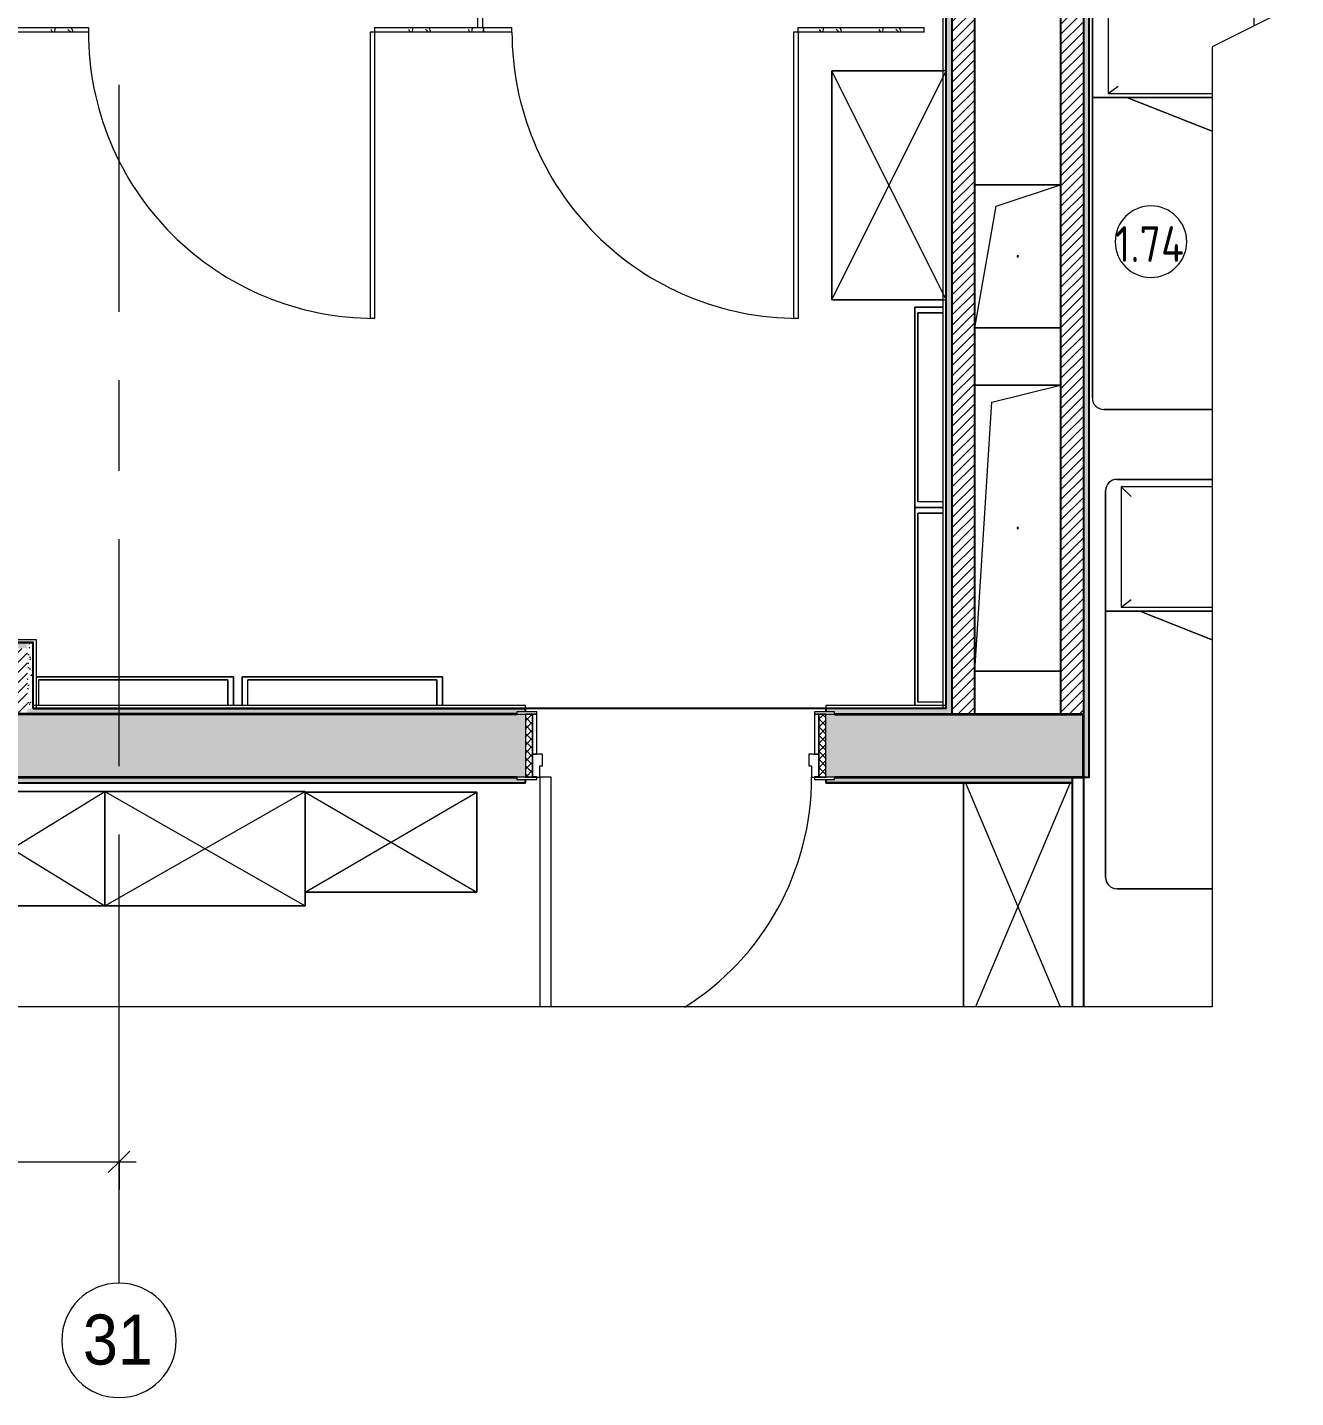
# Model space of a CAD drawing. Header units: millimetres. Extents: x 54725 to 263872, y -8553 to 29614.
# Drawn here: x 111778 to 116209, y 3012 to 7800 of the extents above; entities that cross this region are included whole.
import ezdxf

# ---------------------------------------------------------------- set-up
doc = ezdxf.new("R2010")
doc.units = ezdxf.units.MM
doc.linetypes.add('Осевая', pattern=[1587.5, 317.5, -238.125, 793.75, -238.125])
for name, color, linetype, lineweight in [('A-ANNO-DIMS', 7, 'Continuous', 9), ('A-ANNO-DIMS-50', 7, 'Continuous', 9), ('A-AREA-IDEN', 7, 'Continuous', 9), ('A-DETL-GENF', 7, 'Continuous', 9), ('A-DOOR', 7, 'Continuous', 9), ('A-DOOR-1', 7, 'Continuous', 15), ('A-DOOR-FRAM', 7, 'Continuous', 15), ('A-DOOR-FRAM-1', 7, 'Continuous', 9), ('A-GENM', 7, 'Continuous', 9), ('A-WALL', 7, 'Continuous', 9), ('I-FURN', 7, 'Continuous', 9), ('I-WALL', 7, 'Continuous', 9), ('Оси', 7, 'Continuous', 9), ('Оси-1', 7, 'Continuous', 20), ('Оси-2', 7, 'Осевая', 9)]:
    doc.layers.add(name, color=color, linetype=linetype, lineweight=lineweight)
for name, color, linetype, lineweight, true_color in [('A-WALL-1', 7, 'Continuous', 35, 0x3c3c3c), ('A-WALL-3', 7, 'Continuous', 25, 0x3c3c3c), ('A-WALL-FNSH-2', 7, 'Continuous', 15, 0x3c3c3c)]:
    doc.layers.add(name, color=color, linetype=linetype, lineweight=lineweight, true_color=true_color)
doc.styles.add('Arial', font='arial.ttf', dxfattribs={"width": 0.9, "height": 175})
doc.styles.add('GOST Common_1', font='GOST_Common.ttf', dxfattribs={"width": 0.9, "height": 125})
doc.styles.add('ISOCPEUR', font='isocpeur.ttf', dxfattribs={"width": 0.9, "height": 125})
doc.dimstyles.new('ISO-2_5_0_9К_БОЛЬШОЙ', dxfattribs={"dimscale": 304.8, "dimtxt": 124.497647, "dimasz": 0.246063, "dimexe": 0.19685, "dimexo": 0.492126, "dimgap": 0, "dimtad": 1, "dimdec": 0, "dimrnd": 10, "dimzin": 0, "dimdsep": 46, "dimtxsty": 'ISOCPEUR', "dimblk1": 'OBLIQUE', "dimblk2": 'OBLIQUE', "dimsah": 1, "dimcen": 0.09, "dimdle": 0.19685, "dimazin": 0, "dimtfac": 1, "dimtdec": 4, "dimtix": 1, "dimtmove": 0, "dimatfit": 3, "dimfxl": 1, "dimtvp": 1, "dimtolj": 1, "dimtzin": 0, "dimarcsym": 2})
pattern_1 = [(45, (-3861.742, 0), (-17.6776695, 17.6776695), [])]
pattern_2 = [(0, (-3861.742, 0), (60.96, 15.24), [5.029, -40.691, 5.029, -40.691, -243.84]), (0, (-3861.742, 0), (60.96, 15.24), [-91.44, 5.029, -86.411, 5.029, -40.691, -106.68]), (0, (-3861.742, 0), (60.96, 15.24), [-228.6, 5.029, -25.451, 5.029, -71.171]), (120, (-3838.882, 7.62), (-43.6782272, 45.1729086), [5.029, -40.691, 5.029, -40.691, -243.84]), (120, (-3838.882, 7.62), (-43.6782272, 45.1729086), [-91.44, 5.029, -86.411, 5.029, -40.691, -106.68]), (120, (-3838.882, 7.62), (-43.6782272, 45.1729086), [-228.6, 5.029, -25.451, 5.029, -71.171]), (240, (-3831.262, 38.1), (-17.2817728, -60.4129086), [5.029, -40.691, 5.029, -40.691, -243.84]), (240, (-3831.262, 38.1), (-17.2817728, -60.4129086), [-91.44, 5.029, -86.411, 5.029, -40.691, -106.68]), (240, (-3831.262, 38.1), (-17.2817728, -60.4129086), [-228.6, 5.029, -25.451, 5.029, -71.171])]
pattern_3 = [(288.435, (116808.855, 7791), (208.250902, -416.49961), [79.025, -579.519]), (319.399, (116833.845, 7716.03), (1249.5049425, -1041.2430683), [38.399, -1881.571]), (316.848, (116654.75, 7691.04), (3123.769422, -2915.4788923), [91.346, -4475.934]), (289.983, (116721.39, 7628.565), (624.746965, -1666.001328), [48.75, -2388.754]), (270, (116738.05, 7791), (208.25, -208.25), [41.65, -166.6]), (298.443, (116738.05, 7749.35), (-1457.75313005, 2707.24838793), [113.682, -5570.435]), (264.289, (116792.195, 7649.39), (208.2636477, 1874.2483835), [41.858, -2051.029]), (309.806, (116788.03, 7607.74), (-833.007541, 1041.2439595), [32.53, -1593.955])]
pattern_4 = [(288.435, (118288.855, 7791), (208.250902, -416.49961), [79.025, -579.519]), (319.399, (118313.845, 7716.03), (1249.5049425, -1041.2430683), [38.399, -1881.571]), (316.848, (118134.75, 7691.04), (3123.769422, -2915.4788923), [91.346, -4475.934]), (289.983, (118201.39, 7628.565), (624.746965, -1666.001328), [48.75, -2388.754]), (270, (118218.05, 7791), (208.25, -208.25), [41.65, -166.6]), (298.443, (118218.05, 7749.35), (-1457.75313005, 2707.24838793), [113.682, -5570.435]), (264.289, (118272.195, 7649.39), (208.2636477, 1874.2483835), [41.858, -2051.029]), (309.806, (118268.03, 7607.74), (-833.007541, 1041.2439595), [32.53, -1593.955])]

# ---------------------------------------------------------------- blocks, each defined once
blk = doc.blocks.new('GM_Отверстие прямоугольное _в плите_ - Отверстие-21958892-Фрагмент 1_12_ Групповая ячейка')
at = {"layer": 'A-GENM'}
for p, q in [((-150, 250), (150, 250)), ((150, 250), (-150, 250)), ((-75, 175), (150, 250)), ((-150, -250), (-75, 175)), ((150, -250), (-150, -250)), ((-150, -250), (150, -250))]:
    blk.add_line(p, q, dxfattribs=at)
for start, end in [(360, 180), (180, 360)]:
    blk.add_arc((0, 0), 2.5, start, end, dxfattribs=at)
blk = doc.blocks.new('GM_Отверстие прямоугольное _в плите_ - Отверстие-21959076-Фрагмент 1_12_ Групповая ячейка')
at = {"layer": 'A-GENM'}
for p, q in [((-150, 500), (150, 500)), ((150, 500), (-150, 500)), ((-90, 440), (150, 500)), ((-150, -500), (-90, 440)), ((150, -500), (-150, -500)), ((-150, -500), (150, -500))]:
    blk.add_line(p, q, dxfattribs=at)
for start, end in [(360, 180), (180, 360)]:
    blk.add_arc((0, 0), 2.5, start, end, dxfattribs=at)
blk = doc.blocks.new('Bed - Small Sizes - 1_119-25446116-Фрагмент 1_12_ Групповая ячейка')
at = {"layer": 'I-FURN'}
for p, q in [((40.3, 0), (-292.7, 0)), ((-292.7, 0), (40.3, 0)), ((40.3, 0), (-292.7, 0)), ((-292.7, 0), (40.3, 0)), ((-332.7, -40), (-332.7, -460)), ((-332.7, -460), (-332.7, -40)), ((-332.7, -40), (-332.7, -460)), ((-332.7, -460), (-332.7, -40)), ((-277.5, -26.2), (-242.7, -60)), ((40.3, -26.2), (-277.5, -26.2)), ((-277.5, -26.2), (-277.5, -446.2)), ((40.3, -26.2), (-277.5, -26.2)), ((-277.5, -26.2), (-277.5, -446.2)), ((-277.5, -446.2), (-242.7, -420)), ((-332.7, -460), (-212.7, -460)), ((-212.7, -460), (-332.7, -460)), ((-332.7, -460), (-332.7, -1390)), ((-332.7, -1390), (-332.7, -460)), ((-332.7, -460), (-212.7, -460)), ((-277.5, -446.2), (40.3, -446.2)), ((-277.5, -446.2), (40.3, -446.2)), ((-212.7, -460), (40.3, -460)), ((40.3, -460), (-212.7, -460)), ((40.3, -460), (-212.7, -460)), ((-212.7, -460), (40.3, -560)), ((40.3, -560), (-212.7, -460)), ((-212.7, -460), (40.3, -460)), ((-212.7, -460), (40.3, -560)), ((-212.7, -460), (40.3, -460)), ((-292.7, -1430), (40.3, -1430)), ((40.3, -1430), (-292.7, -1430))]:
    blk.add_line(p, q, dxfattribs=at)
for centre, start, end in [((-292.7, -40), 90, 180), ((-292.7, -40), 90, 105), ((-292.7, -40), 90, 180), ((-292.7, -40), 150, 180), ((-292.7, -40), 150, 180), ((-292.7, -40), 105, 150), ((-292.7, -40), 135, 150), ((-292.7, -40), 120, 135), ((-292.7, -40), 90, 120), ((-292.7, -1390), 180, 270), ((-292.7, -1390), 180, 195), ((-292.7, -1390), 195, 210), ((-292.7, -1390), 210, 225), ((-292.7, -1390), 225, 270)]:
    blk.add_arc(centre, 40, start, end, dxfattribs=at)
blk = doc.blocks.new('Bed - Small Sizes - 1_118-25585773-Фрагмент 1_12_ Групповая ячейка')
at = {"layer": 'I-FURN'}
for p, q in [((120.5, 0), (-292.7, 0)), ((-292.7, 0), (120.5, 0)), ((120.5, 0), (-292.7, 0)), ((-292.7, 0), (120.5, 0)), ((-332.7, -40), (-332.7, -460)), ((-332.7, -460), (-332.7, -40)), ((-332.7, -40), (-332.7, -460)), ((-332.7, -460), (-332.7, -40)), ((-277.5, -26.2), (-242.7, -60)), ((172.9, -26.2), (-277.5, -26.2)), ((-277.5, -26.2), (-277.5, -446.2)), ((172.9, -26.2), (-277.5, -26.2)), ((-277.5, -26.2), (-277.5, -446.2)), ((212.1, -45.8), (197.3, -60)), ((232.5, -209.6), (232.5, -56)), ((232.5, -209.6), (232.5, -56)), ((287.3, -182.2), (287.3, -83.4)), ((287.3, -83.4), (287.3, -90)), ((287.3, -90), (287.3, -83.4)), ((287.3, -83.4), (287.3, -90)), ((287.3, -90), (287.3, -182.2)), ((287.3, -182.2), (287.3, -90)), ((287.3, -90), (287.3, -182.2)), ((-277.5, -446.2), (-242.7, -420)), ((-332.7, -460), (-212.7, -460)), ((-212.7, -460), (-332.7, -460)), ((-332.7, -460), (-332.7, -1510)), ((-332.7, -1510), (-332.7, -460)), ((-332.7, -460), (-212.7, -460)), ((-277.5, -446.2), (86.1, -446.2)), ((-277.5, -446.2), (86.1, -446.2)), ((-212.7, -460), (86.1, -460)), ((86.1, -460), (-212.7, -460)), ((86.1, -460), (-212.7, -460)), ((-212.7, -460), (86.1, -578.1)), ((86.1, -578.1), (-212.7, -460)), ((-212.7, -460), (86.1, -460)), ((-212.7, -460), (86.1, -578.1)), ((-212.7, -460), (86.1, -460)), ((-292.7, -1550), (86.1, -1550)), ((86.1, -1550), (-292.7, -1550))]:
    blk.add_line(p, q, dxfattribs=at)
for centre, start, end in [((-292.7, -40), 90, 180), ((-292.7, -40), 90, 180), ((-292.7, -40), 90, 180), ((-292.7, -40), 90, 180), ((-292.7, -1510), 180, 270), ((-292.7, -1510), 180, 270)]:
    blk.add_arc(centre, 40, start, end, dxfattribs=at)
blk = doc.blocks.new('Шкаф параметрический - 1_268-25587356-Фрагмент 1_12_ Групповая ячейка')
at = {"layer": 'I-FURN'}
for p, q in [((17.5, 372.6), (800.2, 42.1)), ((17.5, 7.4), (800.2, 337.9)), ((17.5, 0), (800.2, 0)), ((800.2, 0), (17.5, 0))]:
    blk.add_line(p, q, dxfattribs=at)
blk = doc.blocks.new('Шкаф параметрический - 13_3-25587571-Фрагмент 1_12_ Групповая ячейка')
at = {"layer": 'I-FURN'}
for p, q in [((0, 0), (600, 350)), ((0, 350), (600, 0)), ((600, 350), (0, 350)), ((0, 350), (0, 0)), ((0, 0), (0, 350)), ((0, 350), (600, 350)), ((600, 0), (600, 350)), ((600, 350), (600, 0)), ((0, 0), (600, 0)), ((600, 0), (0, 0))]:
    blk.add_line(p, q, dxfattribs=at)
blk = doc.blocks.new('Шкаф параметрический - 13_1-25587687-Фрагмент 1_12_ Групповая ячейка')
at = {"layer": 'I-FURN'}
for p, q in [((0, 0), (700, 400)), ((0, 400), (700, 0)), ((700, 400), (0, 400)), ((0, 400), (0, 0)), ((0, 0), (0, 400)), ((0, 400), (700, 400)), ((700, 0), (700, 400)), ((700, 400), (700, 397.6)), ((700, 397.6), (700, 47.6)), ((0, 0), (700, 0)), ((700, 0), (0, 0)), ((700, 47.6), (700, 0))]:
    blk.add_line(p, q, dxfattribs=at)
blk = doc.blocks.new('Шкаф параметрический - 13_2-25587811-Фрагмент 1_12_ Групповая ячейка')
at = {"layer": 'I-FURN'}
for p, q in [((0, 0), (650, 400)), ((0, 400), (650, 0)), ((650, 400), (0, 400)), ((0, 400), (0, 0)), ((0, 0), (0, 400)), ((0, 400), (650, 400)), ((650, 0), (650, 400)), ((650, 400), (650, 0)), ((0, 0), (650, 0)), ((650, 0), (0, 0))]:
    blk.add_line(p, q, dxfattribs=at)
blk = doc.blocks.new('Вешалка - 1_25-26107852-Фрагмент 1_12_ Групповая ячейка')
at = {"layer": 'I-FURN'}
for p, q in [((350, 55), (-339, 55)), ((-339, 55), (350, 55)), ((350, -44), (350, 55)), ((350, 55), (350, -44)), ((-330.4, -44), (-330.4, 44.4)), ((-330.4, -44), (-330.4, 44.4)), ((-330.4, 44.4), (330.2, 44.4)), ((330.2, 44.4), (-330.4, 44.4)), ((330.2, 44.4), (330.2, -44)), ((330.2, -44), (330.2, 44.4))]:
    blk.add_line(p, q, dxfattribs=at)
blk = doc.blocks.new('Вешалка - 1_25-V80-Фрагмент 1_12_ Групповая ячейка')
at = {"layer": 'I-FURN'}
for p, q in [((350, 55), (-350, 55)), ((-350, 55), (-350, -44)), ((-350, -44), (-350, 55)), ((-350, 55), (350, 55)), ((350, -44), (350, 55)), ((350, 55), (350, -44)), ((-330.4, -44), (-330.4, 44.4)), ((-330.4, -44), (-330.4, 44.4)), ((-330.4, 44.4), (330.2, 44.4)), ((330.2, 44.4), (-330.4, 44.4)), ((330.2, 44.4), (330.2, -44)), ((330.2, -44), (330.2, 44.4))]:
    blk.add_line(p, q, dxfattribs=at)
blk = doc.blocks.new('Вешалка - 1_25-V81-Фрагмент 1_12_ Групповая ячейка')
at = {"layer": 'I-FURN'}
for p, q in [((350, 55), (-350, 55)), ((-350, 55), (-350, -44)), ((-350, -44), (-350, 55)), ((-350, 55), (350, 55)), ((350, -44), (350, 55)), ((350, 55), (350, -44)), ((-330.4, -44), (-330.4, 44.4)), ((-330.4, -44), (-330.4, 44.4)), ((-330.4, 44.4), (330.2, 44.4)), ((330.2, 44.4), (-330.4, 44.4)), ((330.2, 44.4), (330.2, -44)), ((330.2, -44), (330.2, 44.4))]:
    blk.add_line(p, q, dxfattribs=at)
blk = doc.blocks.new('Вешалка - 1_25-V82-Фрагмент 1_12_ Групповая ячейка')
at = {"layer": 'I-FURN'}
for p, q in [((350, 55), (-341.5, 55)), ((-341.5, 55), (350, 55)), ((350, -44), (350, 55)), ((350, 55), (350, -44)), ((-330.4, -44), (-330.4, 44.4)), ((-330.4, -44), (-330.4, 44.4)), ((-330.4, 44.4), (330.2, 44.4)), ((330.2, 44.4), (-330.4, 44.4)), ((330.2, 44.4), (330.2, -44)), ((330.2, -44), (330.2, 44.4))]:
    blk.add_line(p, q, dxfattribs=at)
blk = doc.blocks.new('Шкаф параметрический - 1_161-25595840-Фрагмент 1_12_ Групповая ячейка')
at = {"layer": 'I-FURN'}
for p, q in [((0, 0), (800, 400)), ((0, 400), (800, 0)), ((800, 400), (0, 400)), ((0, 400), (0, 0)), ((0, 11), (0, 400)), ((0, 400), (800, 400)), ((800, 0), (800, 400)), ((800, 400), (800, 11))]:
    blk.add_line(p, q, dxfattribs=at)
blk = doc.blocks.new('110_Дверь_СКБ_1Ст_Внутренняя1 - Д-7а_л__950x2100h_Туалет-32220591-Фрагмент 1_12_ Групповая ячейка')
at = {"layer": 'A-DOOR'}
h = blk.add_hatch(dxfattribs=at)
h.set_pattern_fill('FP_37', color=256, style=0, pattern_type=2)
h.set_pattern_definition([(135, (1776.41, 174.685), (-14.14214, -14.14214), []), (225, (1776.41, 174.685), (14.14214, -14.14214), [])])
h.paths.add_polyline_path([(537.5, 110), (512.5, 110), (512.5, -110), (537.5, -110)])
at = {"layer": 'A-DOOR-FRAM-1'}
h = blk.add_hatch(dxfattribs=at)
h.set_pattern_fill('FP_38', color=256, style=0, pattern_type=2)
h.set_pattern_definition([(45, (-346.384, 174.685), (-14.1421, 14.1421), []), (135, (-346.384, 174.685), (-14.1421, -14.1421), [])])
h.paths.add_polyline_path([(-487.5, 110), (-512.5, 110), (-512.5, -110), (-487.5, -110)])
at = {"layer": 'A-DOOR'}
blk.add_arc((487.5, 110), 950, 122.1717, 180, dxfattribs=at)
at = {"layer": 'A-DOOR-1'}
for p, q in [((447.5, 912.7), (447.5, 110)), ((487.5, 110), (487.5, 912.7)), ((447.5, 110), (487.5, 110))]:
    blk.add_line(p, q, dxfattribs=at)
at = {"layer": 'A-DOOR-FRAM'}
for p, q in [((-472.5, 118), (-542.5, 118)), ((-542.5, 118), (-542.5, 110)), ((-542.5, 110), (-472.5, 110)), ((-487.5, 110), (-512.5, 110)), ((-512.5, 110), (-512.5, -110)), ((-462.5, 110), (-487.5, 110)), ((-487.5, 110), (-487.5, 30)), ((-487.5, -110), (-487.5, 110)), ((-472.5, 110), (-487.5, 110)), ((-487.5, 110), (-487.5, 109)), ((-487.5, 109), (-472.5, 109)), ((-472.5, 110), (-472.5, 118)), ((-472.5, 109), (-472.5, 110)), ((-462.5, 70), (-462.5, 110)), ((487.5, 110), (487.5, 70)), ((512.5, 110), (487.5, 110)), ((567.5, 118), (497.5, 118)), ((497.5, 118), (497.5, 110)), ((512.5, 110), (497.5, 110)), ((497.5, 110), (497.5, 109)), ((497.5, 110), (567.5, 110)), ((497.5, 109), (512.5, 109)), ((512.5, 30), (512.5, 110)), ((537.5, 110), (512.5, 110)), ((512.5, 110), (512.5, -110)), ((512.5, 109), (512.5, 110)), ((537.5, -110), (537.5, 110)), ((567.5, 110), (567.5, 118)), ((-452.5, 70), (-462.5, 70)), ((-452.5, 30), (-452.5, 70)), ((487.5, 70), (477.5, 70)), ((477.5, 70), (477.5, 30)), ((-487.5, 30), (-452.5, 30)), ((-472.5, 30), (-487.5, 30)), ((-487.5, 30), (-487.5, -110)), ((-472.5, -110), (-472.5, 30)), ((477.5, 30), (512.5, 30)), ((512.5, 30), (497.5, 30)), ((497.5, 30), (497.5, -110)), ((512.5, -110), (512.5, 30)), ((-472.5, -110), (-542.5, -110)), ((-542.5, -110), (-542.5, -118)), ((-542.5, -118), (-472.5, -118)), ((-512.5, -110), (-487.5, -110)), ((-487.5, -110), (-472.5, -110)), ((-472.5, -118), (-472.5, -110)), ((497.5, -110), (512.5, -110)), ((567.5, -110), (497.5, -110)), ((497.5, -110), (497.5, -118)), ((497.5, -118), (567.5, -118)), ((512.5, -110), (537.5, -110)), ((567.5, -118), (567.5, -110))]:
    blk.add_line(p, q, dxfattribs=at)
blk = doc.blocks.new('FP_106-Фрагмент 1_12_ Групповая ячейка')
at = {"layer": 'A-GENM'}
for p, q in [((38, 8), (39.1, 6.8)), ((39.1, 6.8), (40.2, 5.6)), ((40.2, 5.6), (41.4, 4.4)), ((41.4, 4.4), (42.5, 3.2)), ((42.5, 3.2), (43.6, 2)), ((43.6, 2), (44.8, 0.8)), ((44.8, 0.8), (45.9, -0.4))]:
    blk.add_line(p, q, dxfattribs=at)
blk = doc.blocks.new('131_Сантехническая перегородка 7 - СП-1-V105-Фрагмент 1_12_ Групповая ячейка')
at = {"layer": 'A-GENM'}
h = blk.add_hatch(dxfattribs=at)
h.set_pattern_fill('FP_58', color=256, style=0, pattern_type=2)
h.set_pattern_definition([(198.435, (9964.92, -117167.355), (-416.49961, -208.250902), [79.025, -579.519]), (229.399, (9889.95, -117192.345), (-1041.2430683, -1249.5049425), [38.399, -1881.571]), (226.848, (9864.96, -117013.25), (-2915.4788923, -3123.769422), [91.346, -4475.934]), (199.983, (9802.485, -117079.89), (-1666.001328, -624.746965), [48.75, -2388.754]), (180, (9964.92, -117096.55), (-208.25, -208.25), [41.65, -166.6]), (208.443, (9923.27, -117096.55), (2707.24838793, 1457.75313005), [113.682, -5570.435]), (174.289, (9823.31, -117150.695), (1874.2483835, -208.2636477), [41.858, -2051.029]), (219.806, (9781.66, -117146.53), (1041.2439595, 833.007541), [32.53, -1593.955])])
h.paths.add_polyline_path([(2165.9, -8), (2165.9, 8), (45.9, 8), (45.9, -8), (1943.6, -8)])
for p, q in [((-4.1, 8), (45.9, 8)), ((45.9, 8), (2165.9, 8)), ((45.9, -8), (-4.1, -8)), ((2165.9, -8), (45.9, -8))]:
    blk.add_line(p, q, dxfattribs=at)
at = {"layer": 'A-GENM', "flags": 128}
for points in [[(71.5, 8), (62.7, 14.5), (51.9, 13.4), (45.9, 8)], [(45.9, -8), (54.7, -14.5), (65.5, -13.4), (71.5, -8)]]:
    blk.add_lwpolyline(points, dxfattribs=at)
at = {"layer": 'A-GENM'}
for radius, start, end in [(24.6, 19.9113, 160.0887), (17.6, 28.9731, 151.0269), (15.1, 126.8617, 139.5341), (15.1, 78.8699, 82.6459), (15.1, 40.4659, 53.124), (24.6, 199.9113, 340.0887), (17.6, 208.9731, 331.0269), (15.1, 220.4659, 233.124), (15.1, 258.8699, 262.6459), (15.1, 306.8617, 319.5341)]:
    blk.add_arc((58.7, 0), radius, start, end, dxfattribs=at)
blk.add_blockref('FP_106-Фрагмент 1_12_ Групповая ячейка', (0, 0), dxfattribs=at)
blk = doc.blocks.new('131_Сантехническая перегородка_Дверь МГН - СД-1-30883454-Фрагмент 1_12_ Групповая ячейка')
at = {"layer": 'A-DOOR'}
h = blk.add_hatch(dxfattribs=at)
h.set_pattern_fill('FP_59', color=256, style=0, pattern_type=2)
h.set_pattern_definition(pattern_3)
h.paths.add_polyline_path([(1010, 8), (1010, -8), (1390, -8), (1390, 8)])
at = {"layer": 'A-GENM'}
h = blk.add_hatch(dxfattribs=at)
h.set_pattern_fill('FP_59', color=256, style=0, pattern_type=2)
h.set_pattern_definition(pattern_3)
h.paths.add_polyline_path([(-370, 8), (-370, -8), (10, -8), (10, 8)])
at = {"layer": 'A-DOOR'}
for p, q in [((10, 1008), (26, 1008)), ((10, 8), (10, 1008)), ((26, 8), (26, 1008)), ((10, 8), (26, 8))]:
    blk.add_line(p, q, dxfattribs=at)
blk.add_arc((10, 8), 1000, 360, 90, dxfattribs=at)
at = {"layer": 'A-GENM'}
for p, q in [((-370, 8), (10, 8)), ((-370, -8), (-370, 8)), ((10, -8), (10, 8)), ((1010, 8), (1390, 8)), ((1010, -8), (1010, 8)), ((1390, -8), (1390, 8)), ((10, -8), (-370, -8)), ((1390, -8), (1010, -8))]:
    blk.add_line(p, q, dxfattribs=at)
blk = doc.blocks.new('131_Сантехническая перегородка_Дверь МГН 2 - СД-1-30897608-Фрагмент 1_12_ Групповая ячейка')
at = {"layer": 'A-DOOR'}
h = blk.add_hatch(dxfattribs=at)
h.set_pattern_fill('FP_60', color=256, style=0, pattern_type=2)
h.set_pattern_definition(pattern_4)
h.paths.add_polyline_path([(10, 8), (-430, 8), (-430, -8), (10, -8)])
at = {"layer": 'A-GENM'}
h = blk.add_hatch(dxfattribs=at)
h.set_pattern_fill('FP_60', color=256, style=0, pattern_type=2)
h.set_pattern_definition(pattern_4)
h.paths.add_polyline_path([(1010, 8), (1010, -8), (1110, -8), (1110, 8)])
at = {"layer": 'A-DOOR'}
for p, q in [((10, 1008), (26, 1008)), ((10, 8), (10, 1008)), ((26, 8), (26, 1008)), ((10, 8), (26, 8))]:
    blk.add_line(p, q, dxfattribs=at)
blk.add_arc((10, 8), 1000, 360, 90, dxfattribs=at)
at = {"layer": 'A-GENM'}
for p, q in [((-430, 8), (10, 8)), ((-430, 8), (-430, -8)), ((10, 8), (10, -8)), ((1010, 8), (1110, 8)), ((1010, 8), (1010, -8)), ((1110, 8), (1110, -8)), ((10, -8), (-430, -8)), ((1110, -8), (1010, -8))]:
    blk.add_line(p, q, dxfattribs=at)
blk = doc.blocks.new('DET_L_Линия разрыва - М100-30706178-Фрагмент 1_12_ Групповая ячейка')
at = {"layer": 'A-DETL-GENF'}
for p, q in [((3504.5, -300), (3800.2, 291.3)), ((3808.8, 291.3), (3954.5, 0)), ((0, 0), (3354.5, 0)), ((3354.5, 0), (3504.5, -300)), ((3954.5, 0), (7309, 0))]:
    blk.add_line(p, q, dxfattribs=at)
blk = doc.blocks.new('DET_L_Линия разрыва - М100-30706796-Фрагмент 1_12_ Групповая ячейка')
at = {"layer": 'A-DETL-GENF'}
blk.add_line((0, 0), (4376.1, 0), dxfattribs=at)
blk = doc.blocks.new('Ось сетки - D8-29747960-Фрагмент 1_12_ Групповая ячейка')
at = {"layer": 'Оси-1'}
for start, end in [(360, 180), (180, 360)]:
    blk.add_arc((0, 0), 4, start, end, dxfattribs=at)
blk = doc.blocks.new('DIMBLOCK55-Фрагмент 1_12_ Групповая ячейка')
at = {"layer": 'A-ANNO-DIMS-50'}
for p, q in [((106848.3, 3738.7), (106848.3, 3895.7)), ((112098.3, 3738.7), (112098.3, 3895.7)), ((106788.3, 3835.7), (112158.3, 3835.7)), ((106848.3, 3835.7), (106848.3, 3738.7)), ((112098.3, 3835.7), (112098.3, 3738.7))]:
    blk.add_line(p, q, dxfattribs=at)
at = {"layer": 'A-ANNO-DIMS-50', "lineweight": 20}
for p, q in [((106848.3, 3835.7), (106810.8, 3798.2)), ((106848.3, 3835.7), (106885.8, 3873.2)), ((112098.3, 3835.7), (112060.8, 3798.2)), ((112098.3, 3835.7), (112135.8, 3873.2))]:
    blk.add_line(p, q, dxfattribs=at)
at = {"layer": 'A-ANNO-DIMS-50', "color": 0, "insert": (109315.2, 3999), "char_height": 125, "width": 379.239, "attachment_point": 1, "line_spacing_factor": 1.149209, "style": 'ISOCPEUR'}
blk.add_mtext('5250', dxfattribs=at)
blk = doc.blocks.new('_Oblique')
at = {"color": 0, "linetype": 'ByBlock', "lineweight": -2}
blk.add_line((-0.5, -0.5), (0.5, 0.5), dxfattribs=at)
blk = doc.blocks.new('Марка_Помещения - Номер-25198446-Фрагмент 1_12_ Групповая ячейка')
at = {"layer": 'A-AREA-IDEN'}
for start, end in [(360, 180), (180, 360)]:
    blk.add_arc((0, 0), 2.5, start, end, dxfattribs=at)

msp = doc.modelspace()

# ---------------------------------------------------------------- hatches: boundary and pattern name
at = {"layer": 'I-WALL'}
h = msp.add_hatch(dxfattribs=at)
h.set_pattern_fill('FP_35', color=256, style=0, pattern_type=2)
h.set_pattern_definition(pattern_2)
h.paths.add_polyline_path([(115488.3, 5180), (115488.3, 10400), (115468.3, 10400), (115468.3, 5180)])
h = msp.add_hatch(dxfattribs=at)
h.set_pattern_fill('FP_28', color=256, style=0, pattern_type=2)
h.set_pattern_definition(pattern_1)
h.paths.add_polyline_path([(115088.3, 5400), (115088.3, 10380), (115008.3, 10380), (115008.3, 5400)])
h = msp.add_hatch(dxfattribs=at)
h.set_pattern_fill('FP_28', color=256, style=0, pattern_type=2)
h.set_pattern_definition(pattern_1)
h.paths.add_polyline_path([(115388.3, 5400), (115468.3, 5400), (115468.3, 10380), (115388.3, 10380), (115388.3, 6030)])
h = msp.add_hatch(dxfattribs=at)
h.set_pattern_fill('FP_35', color=256, style=0, pattern_type=2)
h.set_pattern_definition(pattern_2)
h.paths.add_polyline_path([(114988.3, 5420), (115008.3, 5420), (115008.3, 9980), (114988.3, 9980), (114988.3, 5421)])
h = msp.add_hatch(dxfattribs=at)
h.set_pattern_fill('FP_35', color=256, style=0, pattern_type=2)
h.set_pattern_definition(pattern_2)
h.paths.add_polyline_path([(111475.2, 5630), (111778.3, 5630), (111778.3, 5650), (109198.3, 5650), (109198.3, 5630), (111317.4, 5630)])
h = msp.add_hatch(dxfattribs=at)
h.set_pattern_fill('FP_35', color=256, style=0, pattern_type=2)
h.set_pattern_definition(pattern_2)
h.paths.add_polyline_path([(111790.8, 5420), (111798.3, 5420), (111798.3, 5650), (111778.3, 5650), (111778.3, 5420)])
h = msp.add_hatch(dxfattribs=at)
h.set_pattern_fill('FP_28', color=256, style=0, pattern_type=2)
h.set_pattern_definition(pattern_1)
h.paths.add_polyline_path([(111698.3, 5400), (111778.3, 5400), (111778.3, 5630), (111698.3, 5630), (111698.3, 5532.2)])
h = msp.add_hatch(dxfattribs=at)
h.set_pattern_fill('FP_35', color=256, style=0, pattern_type=2)
h.set_pattern_definition(pattern_2)
h.paths.add_polyline_path([(115008.3, 5400), (115008.3, 5420), (114568.3, 5420), (114568.3, 5408), (114598.3, 5408), (114598.3, 5400), (114946.8, 5400)])
h.paths.add_polyline_path([(113488.3, 5400), (113488.3, 5408), (113518.3, 5408), (113518.3, 5420), (111778.3, 5420), (111778.3, 5400), (112422, 5400)])
h = msp.add_hatch(dxfattribs=at)
h.set_pattern_fill('FP_1', color=256, style=0, pattern_type=2)
h.set_pattern_definition([(45, (-3861.74, 0), (-28.51196, 28.51196), []), (45, (-3833.23, 0), (-28.51196, 28.51196), [50.403, -10.081, 1.676, -8.404])])
h.paths.add_polyline_path([(115428.3, 5180), (115468.3, 5180), (115468.3, 5400), (114568.3, 5400), (114568.3, 5180), (114946.8, 5180)])
h.paths.add_polyline_path([(113518.3, 5180), (113518.3, 5400), (108068.3, 5400), (108068.3, 5180), (113488.3, 5180)])
h = msp.add_hatch(dxfattribs=at)
h.set_pattern_fill('FP_35', color=256, style=0, pattern_type=2)
h.set_pattern_definition(pattern_2)
h.paths.add_polyline_path([(115428.3, 5160), (115428.3, 5180), (114598.3, 5180), (114598.3, 5172), (114568.3, 5172), (114568.3, 5160), (115427.3, 5160)])
h.paths.add_polyline_path([(108068.3, 5160), (113518.3, 5160), (113518.3, 5172), (113488.3, 5172), (113488.3, 5180), (108068.3, 5180)])

# ---------------------------------------------------------------- linework, layer by layer
at = {"layer": 'A-WALL'}
msp.add_line((115488.3, 5180), (115489.3, 5180), dxfattribs=at)
at = {"layer": 'A-WALL-1'}
for p, q in [((113488.3, 5400), (108068.3, 5400)), ((114598.3, 5400), (115468.3, 5400)), ((115468.3, 5180), (115468.3, 5400)), ((108068.3, 5180), (113488.3, 5180)), ((114598.3, 5180), (115468.3, 5180))]:
    msp.add_line(p, q, dxfattribs=at)
at = {"layer": 'A-WALL-3'}
for p, q in [((115088.3, 5400), (115088.3, 10380)), ((115388.3, 10380), (115388.3, 5400)), ((115468.3, 10380), (115468.3, 4377.3)), ((115488.3, 5180), (115488.3, 10360)), ((114988.3, 5420), (114988.3, 9980)), ((115008.3, 10000), (115008.3, 5400)), ((109218.3, 5650), (111798.3, 5650)), ((111798.3, 5420), (111798.3, 5650)), ((111798.3, 5420), (113518.3, 5420)), ((113518.3, 5408), (113518.3, 5420)), ((114988.3, 5420), (114568.3, 5420)), ((114568.3, 5420), (114568.3, 5408)), ((113518.3, 5160), (113518.3, 5172)), ((114568.3, 5172), (114568.3, 5160)), ((115428.3, 5180), (115428.3, 4377.3)), ((115468.3, 5180), (115488.3, 5180)), ((108048.3, 5160), (113518.3, 5160)), ((115428.3, 5160), (114568.3, 5160))]:
    msp.add_line(p, q, dxfattribs=at)
at = {"layer": 'A-WALL-FNSH-2'}
for p, q in [((115489.3, 5179), (115489.3, 10359)), ((114987.3, 9979), (114987.3, 5421)), ((111799.3, 5651), (109219.3, 5651)), ((111799.3, 5421), (111799.3, 5651)), ((114987.3, 5421), (111799.3, 5421)), ((113518.3, 5420), (114568.3, 5420)), ((115489.3, 5179), (115468.3, 5179)), ((115469.3, 4377.3), (115469.3, 5179)), ((108047.3, 5159), (113518.3, 5159)), ((113518.3, 5159), (113518.3, 5160)), ((114568.3, 5160), (114568.3, 5159)), ((114568.3, 5159), (115427.3, 5159)), ((115427.3, 5159), (115427.3, 4377.3))]:
    msp.add_line(p, q, dxfattribs=at)
at = {"layer": 'I-WALL'}
for p, q in [((114977.3, 5420), (114977.3, 9980)), ((109218.3, 5661), (111809.3, 5661)), ((111809.3, 5661), (111809.3, 5420)), ((111798.3, 5431), (113518.3, 5431)), ((113518.3, 5420), (113518.3, 5431)), ((114568.3, 5431), (114988.3, 5431)), ((114568.3, 5431), (114568.3, 5420))]:
    msp.add_line(p, q, dxfattribs=at)
at = {"layer": 'Оси'}
msp.add_line((112098.3, 3412.2), (112098.3, 4662.2), dxfattribs=at)
at = {"layer": 'Оси-2'}
msp.add_line((112098.3, 4662.2), (112098.3, 10436.3), dxfattribs=at)

# ---------------------------------------------------------------- block references
at = {"layer": 'A-AREA-IDEN', "xscale": 49.99999999999998, "yscale": 49.99999999999998, "zscale": 49.99999999999998}
msp.add_blockref('Марка_Помещения - Номер-25198446-Фрагмент 1_12_ Групповая ячейка', (115703.8, 7050.8), dxfattribs=at)
at = {"layer": 'A-DETL-GENF'}
for name, p, rotation in [('DET_L_Линия разрыва - М100-30706178-Фрагмент 1_12_ Групповая ячейка', (115917.8, 11686.3), 269.9999999999999), ('DET_L_Линия разрыва - М100-30706796-Фрагмент 1_12_ Групповая ячейка', (115917.8, 4377.3), 180)]:
    msp.add_blockref(name, p, dxfattribs=dict(at, rotation=rotation))
at = {"layer": 'A-DOOR', "rotation": 180}
msp.add_blockref('110_Дверь_СКБ_1Ст_Внутренняя1 - Д-7а_л__950x2100h_Туалет-32220591-Фрагмент 1_12_ Групповая ячейка', (114055.8, 5290), dxfattribs=at)
at = {"layer": 'A-GENM'}
for name, p, rotation in [('131_Сантехническая перегородка 7 - СП-1-V105-Фрагмент 1_12_ Групповая ячейка', (113359.8, 9964.9), 269.9999999999999), ('131_Сантехническая перегородка_Дверь МГН - СД-1-30883454-Фрагмент 1_12_ Групповая ячейка', (113001.3, 7791), 180), ('131_Сантехническая перегородка_Дверь МГН 2 - СД-1-30897608-Фрагмент 1_12_ Групповая ячейка', (114481.3, 7791), 180)]:
    msp.add_blockref(name, p, dxfattribs=dict(at, rotation=rotation))
for name, p in [('GM_Отверстие прямоугольное _в плите_ - Отверстие-21958892-Фрагмент 1_12_ Групповая ячейка', (115238.3, 7000)), ('GM_Отверстие прямоугольное _в плите_ - Отверстие-21959076-Фрагмент 1_12_ Групповая ячейка', (115238.3, 6050))]:
    msp.add_blockref(name, p, dxfattribs=at)
at = {"layer": 'I-FURN'}
for name, p in [('Bed - Small Sizes - 1_118-25585773-Фрагмент 1_12_ Групповая ячейка', (115831.8, 8014.6)), ('Bed - Small Sizes - 1_119-25446116-Фрагмент 1_12_ Групповая ячейка', (115877.6, 6220.3)), ('Вешалка - 1_25-26107852-Фрагмент 1_12_ Групповая ячейка', (112148.3, 5475)), ('Вешалка - 1_25-V80-Фрагмент 1_12_ Групповая ячейка', (112878.9, 5475)), ('Шкаф параметрический - 13_2-25587811-Фрагмент 1_12_ Групповая ячейка', (111398.3, 4730)), ('Шкаф параметрический - 13_1-25587687-Фрагмент 1_12_ Групповая ячейка', (112048.3, 4730)), ('Шкаф параметрический - 13_3-25587571-Фрагмент 1_12_ Групповая ячейка', (112748.3, 4777.6))]:
    msp.add_blockref(name, p, dxfattribs=at)
for name, p, rotation in [('Шкаф параметрический - 1_161-25595840-Фрагмент 1_12_ Групповая ячейка', (114988.3, 6847.5), 89.9999999999999), ('Вешалка - 1_25-V81-Фрагмент 1_12_ Групповая ячейка', (114933.3, 6472.5), 89.99999999999984), ('Вешалка - 1_25-V82-Фрагмент 1_12_ Групповая ячейка', (114933.3, 5772.5), 89.99999999999984), ('Шкаф параметрический - 1_268-25587356-Фрагмент 1_12_ Групповая ячейка', (115048.9, 5177.5), 269.9999999999994)]:
    msp.add_blockref(name, p, dxfattribs=dict(at, rotation=rotation))
at = {"layer": 'Оси-1', "xscale": 49.99999999999998, "yscale": 49.99999999999998, "zscale": 49.99999999999998}
msp.add_blockref('Ось сетки - D8-29747960-Фрагмент 1_12_ Групповая ячейка', (112098.3, 3212.2), dxfattribs=at)

# ---------------------------------------------------------------- texts
at = {"layer": 'A-AREA-IDEN', "insert": (115578.4, 7105), "char_height": 125, "width": 313.861, "attachment_point": 1, "style": 'GOST Common_1'}
msp.add_mtext('1.74', dxfattribs=at)
at = {"layer": 'Оси', "insert": (111972, 3302.5), "char_height": 175, "width": 303.038, "attachment_point": 1, "style": 'Arial'}
msp.add_mtext('31', dxfattribs=at)

# ---------------------------------------------------------------- dimensions: what is measured, and where the dimension line sits
at = {"layer": 'A-ANNO-DIMS'}
dim = msp.add_linear_dim(base=(112098.3, 3835.7), p1=(106848.3, 3888.7), p2=(112098.3, 3888.7), dimstyle='ISO-2_5_0_9К_БОЛЬШОЙ', override={"dimpost": '<>', "dimfxl": 5250}, dxfattribs=at)
dim.commit()
dim.dimension.update_dxf_attribs({"geometry": 'DIMBLOCK55-Фрагмент 1_12_ Групповая ячейка', "text_midpoint": (109473.3, 3898.2)})

doc.saveas('drawing.dxf')
